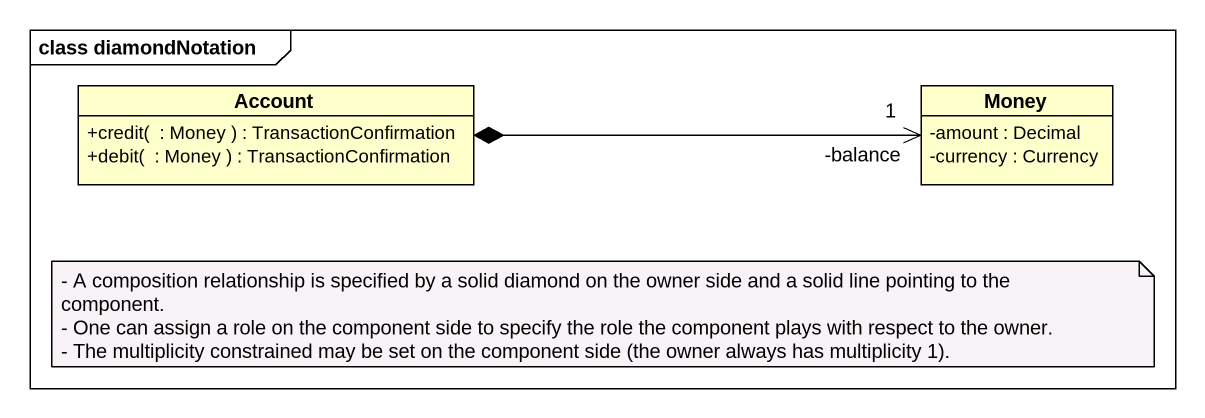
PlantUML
@startuml
mainframe class diamondNotation
hide circle
hide empty members
skinparam classAttributeIconSize 0
class Account #FFFFCC {
  +credit(  : Money ) : TransactionConfirmation
  +debit(  : Money ) : TransactionConfirmation
}
class Money #FFFFCC {
  -amount : Decimal
  -currency : Currency
}
Account *-right-> "-balance\n1" Money
note as N1
  - A composition relationship is specified by a solid diamond on the owner side and a solid line pointing to the component.
  - One can assign a role on the component side to specify the role the component plays with respect to the owner.
  - The multiplicity constrained may be set on the component side (the owner always has multiplicity 1).
end note
@enduml
